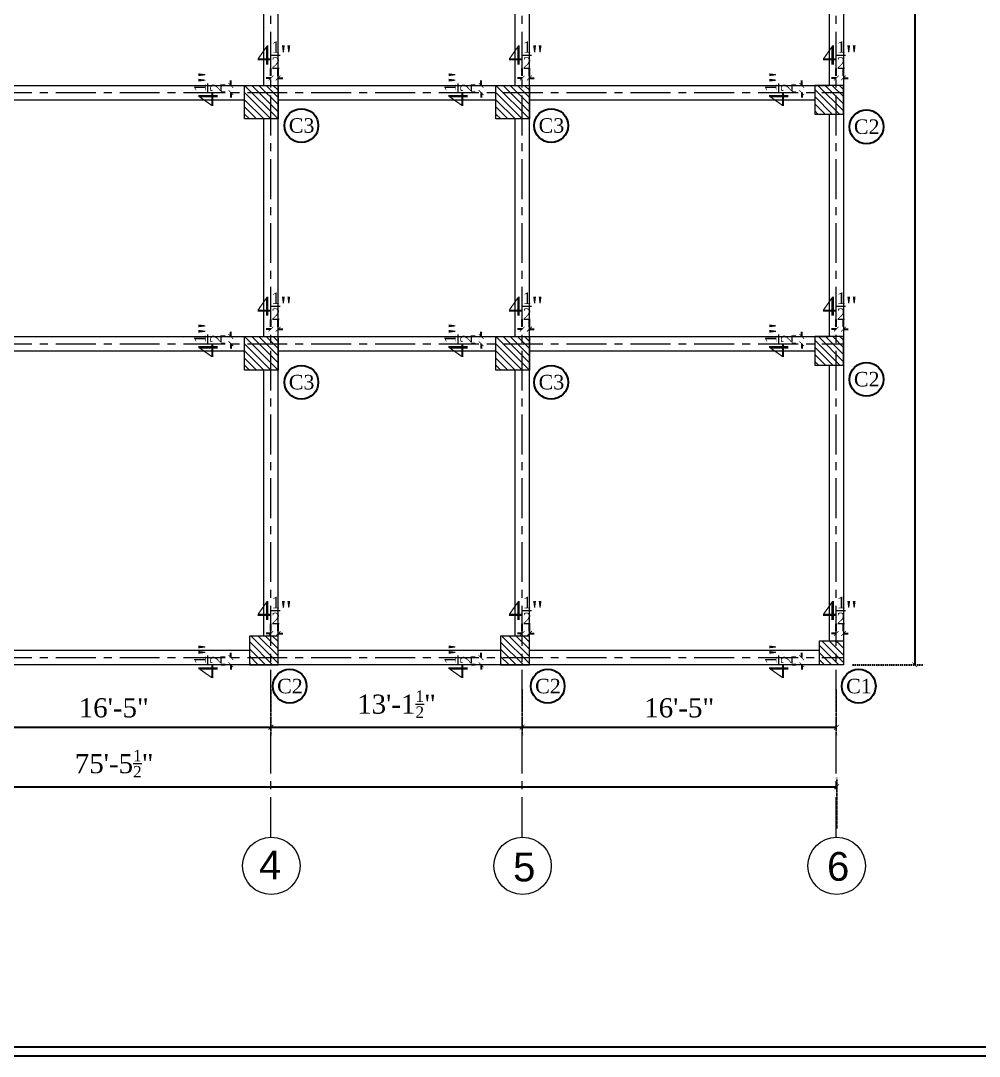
# Model space of a CAD drawing. Header units: feet. Extents: x 36263 to 96584, y 7663 to 35885.
# Drawn here: x 42525 to 43126, y 16783 to 17432 of the extents above; entities that cross this region are included whole.
import ezdxf

# ---------------------------------------------------------------- set-up
doc = ezdxf.new("R2010")
doc.units = ezdxf.units.FT
doc.linetypes.add('CENTER', pattern=[2, 1.25, -0.25, 0.25, -0.25])
doc.linetypes.add('DOT2', pattern=[0.125, 0, -0.125])
for name, color, linetype in [('0_TEXT', 1, 'Continuous'), ('DIM', 1, 'Continuous'), ('ST DIM', 11, 'Continuous'), ('ST TEX', 3, 'Continuous')]:
    doc.layers.add(name, color=color, linetype=linetype)
for name, color, linetype, lineweight in [('Column', 1, 'Continuous', 15), ('Hatch', 9, 'Continuous', 9), ('ST GRIDS', 6, 'CENTER', 9), ('Wall', 3, 'Continuous', 13)]:
    doc.layers.add(name, color=color, linetype=linetype, lineweight=lineweight)
doc.styles.add('RomanS', font='times.ttf')
doc.styles.get("Standard").update_dxf_attribs({"font": 'arial.ttf'})
doc.dimstyles.new('1-1', dxfattribs={"dimtxt": 9, "dimasz": 5, "dimexe": 6, "dimexo": 6, "dimgap": 3, "dimtad": 1, "dimdec": 1, "dimzin": 0, "dimdsep": 46, "dimlunit": 4, "dimtxsty": 'RomanS', "dimblk": 'ARCHTICK', "dimcen": 0.09, "dimclrd": 256, "dimclre": 256, "dimclrt": 3, "dimadec": 0, "dimazin": 0, "dimtfac": 0.6, "dimtdec": 1, "dimtix": 1, "dimtofl": 0, "dimtmove": 1, "dimatfit": 0, "dimfxl": 1, "dimtolj": 1, "dimtzin": 0, "dimarcsym": 0})
pattern_1 = [(315, (2300.4924, 9), (2.24506403, 2.24506403), [])]

# ---------------------------------------------------------------- blocks, each defined once
blk = doc.blocks.new('_ArchTick')
at = {"color": 0, "const_width": 0.15}
blk.add_lwpolyline([(-0.5, -0.5), (0.5, 0.5)], dxfattribs=at)
blk = doc.blocks.new('*D130')
at = {"layer": 'Defpoints', "color": 0, "ltscale": 10, "transparency": 16777216}
for p in [(42485.02, 17018.71), (42681.94, 17018.71), (42681.94, 16989.15)]:
    blk.add_point(p, dxfattribs=at)
at = {"layer": 'ST DIM', "linetype": 'DOT2', "lineweight": -2, "ltscale": 10, "transparency": 16777216}
for p, q in [((42485.02, 17012.71), (42485.02, 16983.15)), ((42681.94, 17012.71), (42681.94, 16983.15))]:
    blk.add_line(p, q, dxfattribs=at)
at = {"layer": 'ST DIM', "lineweight": -2, "ltscale": 10, "transparency": 16777216}
blk.add_line((42485.02, 16989.15), (42681.94, 16989.15), dxfattribs=at)
at = {"layer": 'ST DIM', "lineweight": -2, "ltscale": 10, "transparency": 16777216, "xscale": 3, "yscale": 3, "zscale": 3, "rotation": 180}
blk.add_blockref('_ArchTick', (42485.02, 16989.15), dxfattribs=at)
at = {"layer": 'ST DIM', "lineweight": -2, "ltscale": 10, "transparency": 16777216, "xscale": 3, "yscale": 3, "zscale": 3}
blk.add_blockref('_ArchTick', (42681.94, 16989.15), dxfattribs=at)
at = {"layer": 'ST DIM', "color": 3, "lineweight": 13, "ltscale": 10, "transparency": 16777216, "insert": (42583.48, 17001.26), "char_height": 12, "attachment_point": 5, "style": 'RomanS'}
blk.add_mtext('\\A1;16\'-5"', dxfattribs=at)
blk = doc.blocks.new('*D131')
at = {"layer": 'Defpoints', "color": 0, "ltscale": 10, "transparency": 16777216}
for p in [(42681.94, 17018.71), (42839.38, 17018.71), (42839.38, 16989.15)]:
    blk.add_point(p, dxfattribs=at)
at = {"layer": 'ST DIM', "linetype": 'DOT2', "lineweight": -2, "ltscale": 10, "transparency": 16777216}
for p, q in [((42681.94, 17012.71), (42681.94, 16983.15)), ((42839.38, 17012.71), (42839.38, 16983.15))]:
    blk.add_line(p, q, dxfattribs=at)
at = {"layer": 'ST DIM', "lineweight": -2, "ltscale": 10, "transparency": 16777216}
blk.add_line((42681.94, 16989.15), (42839.38, 16989.15), dxfattribs=at)
at = {"layer": 'ST DIM', "lineweight": -2, "ltscale": 10, "transparency": 16777216, "xscale": 3, "yscale": 3, "zscale": 3, "rotation": 180}
blk.add_blockref('_ArchTick', (42681.94, 16989.15), dxfattribs=at)
at = {"layer": 'ST DIM', "lineweight": -2, "ltscale": 10, "transparency": 16777216, "xscale": 3, "yscale": 3, "zscale": 3}
blk.add_blockref('_ArchTick', (42839.38, 16989.15), dxfattribs=at)
at = {"layer": 'ST DIM', "color": 3, "lineweight": 13, "ltscale": 10, "transparency": 16777216, "insert": (42760.66, 17003.64), "char_height": 12, "attachment_point": 5, "style": 'RomanS'}
blk.add_mtext('\\A1;13\'-1{\\H0.6x;\\S1/2;}"', dxfattribs=at)
blk = doc.blocks.new('*D132')
at = {"layer": 'Defpoints', "color": 0, "ltscale": 10, "transparency": 16777216}
for p in [(42839.38, 17018.71), (43036.18, 17018.71), (43036.18, 16989.15)]:
    blk.add_point(p, dxfattribs=at)
at = {"layer": 'ST DIM', "linetype": 'DOT2', "lineweight": -2, "ltscale": 10, "transparency": 16777216}
for p, q in [((42839.38, 17012.71), (42839.38, 16983.15)), ((43036.18, 17012.71), (43036.18, 16983.15))]:
    blk.add_line(p, q, dxfattribs=at)
at = {"layer": 'ST DIM', "lineweight": -2, "ltscale": 10, "transparency": 16777216}
blk.add_line((42839.38, 16989.15), (43036.18, 16989.15), dxfattribs=at)
at = {"layer": 'ST DIM', "lineweight": -2, "ltscale": 10, "transparency": 16777216, "xscale": 3, "yscale": 3, "zscale": 3, "rotation": 180}
blk.add_blockref('_ArchTick', (42839.38, 16989.15), dxfattribs=at)
at = {"layer": 'ST DIM', "lineweight": -2, "ltscale": 10, "transparency": 16777216, "xscale": 3, "yscale": 3, "zscale": 3}
blk.add_blockref('_ArchTick', (43036.18, 16989.15), dxfattribs=at)
at = {"layer": 'ST DIM', "color": 3, "lineweight": 13, "ltscale": 10, "transparency": 16777216, "insert": (42937.78, 17001.26), "char_height": 12, "attachment_point": 5, "style": 'RomanS'}
blk.add_mtext('\\A1;16\'-5"', dxfattribs=at)
blk = doc.blocks.new('*D140')
at = {"layer": 'Defpoints', "color": 0, "ltscale": 10, "transparency": 16777216}
for p in [(43040.68, 17942.71), (43040.68, 17028.31), (43085.32, 17028.31)]:
    blk.add_point(p, dxfattribs=at)
at = {"layer": 'ST DIM', "linetype": 'DOT2', "lineweight": -2, "ltscale": 10, "transparency": 16777216}
for p, q in [((43046.68, 17942.71), (43091.32, 17942.71)), ((43046.68, 17028.31), (43091.32, 17028.31))]:
    blk.add_line(p, q, dxfattribs=at)
at = {"layer": 'ST DIM', "lineweight": -2, "ltscale": 10, "transparency": 16777216}
blk.add_line((43085.32, 17942.71), (43085.32, 17028.31), dxfattribs=at)
at = {"layer": 'ST DIM', "lineweight": -2, "ltscale": 10, "transparency": 16777216, "xscale": 3, "yscale": 3, "zscale": 3}
for p, rotation in [((43085.32, 17942.71), 90), ((43085.32, 17028.31), 270)]:
    blk.add_blockref('_ArchTick', p, dxfattribs=dict(at, rotation=rotation))
at = {"layer": 'ST DIM', "color": 3, "lineweight": 13, "ltscale": 10, "transparency": 16777216, "insert": (43070.82, 17485.51), "char_height": 12, "attachment_point": 5, "rotation": 90, "style": 'RomanS'}
blk.add_mtext('\\A1;76\'-2{\\H0.6x;\\S1/2;}"', dxfattribs=at)
blk = doc.blocks.new('*D138')
at = {"layer": 'Defpoints', "color": 0, "ltscale": 10, "transparency": 16777216}
for p in [(43036.42, 16951.83), (42131.02, 16920.25), (43036.42, 16920.25)]:
    blk.add_point(p, dxfattribs=at)
at = {"layer": 'ST DIM', "linetype": 'DOT2', "lineweight": -2, "ltscale": 10, "transparency": 16777216}
for p, q in [((42131.02, 16926.25), (42131.02, 16957.83)), ((43036.42, 16926.25), (43036.42, 16957.83))]:
    blk.add_line(p, q, dxfattribs=at)
at = {"layer": 'ST DIM', "lineweight": -2, "ltscale": 10, "transparency": 16777216}
blk.add_line((42131.02, 16951.83), (43036.42, 16951.83), dxfattribs=at)
at = {"layer": 'ST DIM', "lineweight": -2, "ltscale": 10, "transparency": 16777216, "xscale": 3, "yscale": 3, "zscale": 3, "rotation": 180}
blk.add_blockref('_ArchTick', (42131.02, 16951.83), dxfattribs=at)
at = {"layer": 'ST DIM', "lineweight": -2, "ltscale": 10, "transparency": 16777216, "xscale": 3, "yscale": 3, "zscale": 3}
blk.add_blockref('_ArchTick', (43036.42, 16951.83), dxfattribs=at)
at = {"layer": 'ST DIM', "color": 3, "lineweight": 13, "ltscale": 10, "transparency": 16777216, "insert": (42583.72, 16966.34), "char_height": 12, "attachment_point": 5, "style": 'RomanS'}
blk.add_mtext('\\A1;75\'-5{\\H0.6x;\\S1/2;}"', dxfattribs=at)
blk = doc.blocks.new('*D157')
at = {"layer": 'Defpoints', "color": 0, "ltscale": 10, "transparency": 16777216}
for p in [(42686.44, 17396.2), (42681.94, 17391.55), (42686.44, 17391.55)]:
    blk.add_point(p, dxfattribs=at)
at = {"layer": 'ST DIM', "lineweight": -2, "ltscale": 10, "transparency": 16777216}
for p, q in [((42681.94, 17397.55), (42681.94, 17402.2)), ((42686.44, 17397.55), (42686.44, 17402.2)), ((42681.94, 17396.2), (42678.94, 17396.2)), ((42686.44, 17396.2), (42689.44, 17396.2))]:
    blk.add_line(p, q, dxfattribs=at)
at = {"layer": 'ST DIM', "lineweight": -2, "ltscale": 10, "transparency": 16777216, "xscale": 3, "yscale": 3, "zscale": 3}
blk.add_blockref('_ArchTick', (42681.94, 17396.2), dxfattribs=at)
at = {"layer": 'ST DIM', "lineweight": -2, "ltscale": 10, "transparency": 16777216, "xscale": 3, "yscale": 3, "zscale": 3, "rotation": 180}
blk.add_blockref('_ArchTick', (42686.44, 17396.2), dxfattribs=at)
at = {"layer": 'ST DIM', "color": 3, "lineweight": 13, "ltscale": 10, "transparency": 16777216, "insert": (42684.19, 17410.58), "char_height": 12, "attachment_point": 5, "style": 'RomanS'}
blk.add_mtext('\\A1;4{\\H0.6x;\\S1/2;}"', dxfattribs=at)
blk = doc.blocks.new('*D158')
at = {"layer": 'Defpoints', "color": 0, "ltscale": 10, "transparency": 16777216}
for p in [(42843.88, 17396.2), (42839.38, 17391.55), (42843.88, 17391.55)]:
    blk.add_point(p, dxfattribs=at)
at = {"layer": 'ST DIM', "lineweight": -2, "ltscale": 10, "transparency": 16777216}
for p, q in [((42839.38, 17397.55), (42839.38, 17402.2)), ((42843.88, 17397.55), (42843.88, 17402.2)), ((42839.38, 17396.2), (42836.38, 17396.2)), ((42843.88, 17396.2), (42846.88, 17396.2))]:
    blk.add_line(p, q, dxfattribs=at)
at = {"layer": 'ST DIM', "lineweight": -2, "ltscale": 10, "transparency": 16777216, "xscale": 3, "yscale": 3, "zscale": 3}
blk.add_blockref('_ArchTick', (42839.38, 17396.2), dxfattribs=at)
at = {"layer": 'ST DIM', "lineweight": -2, "ltscale": 10, "transparency": 16777216, "xscale": 3, "yscale": 3, "zscale": 3, "rotation": 180}
blk.add_blockref('_ArchTick', (42843.88, 17396.2), dxfattribs=at)
at = {"layer": 'ST DIM', "color": 3, "lineweight": 13, "ltscale": 10, "transparency": 16777216, "insert": (42841.63, 17410.58), "char_height": 12, "attachment_point": 5, "style": 'RomanS'}
blk.add_mtext('\\A1;4{\\H0.6x;\\S1/2;}"', dxfattribs=at)
blk = doc.blocks.new('*D159')
at = {"layer": 'Defpoints', "color": 0, "ltscale": 10, "transparency": 16777216}
for p in [(43040.68, 17396.2), (43036.18, 17391.55), (43040.68, 17391.55)]:
    blk.add_point(p, dxfattribs=at)
at = {"layer": 'ST DIM', "lineweight": -2, "ltscale": 10, "transparency": 16777216}
for p, q in [((43036.18, 17397.55), (43036.18, 17402.2)), ((43040.68, 17397.55), (43040.68, 17402.2)), ((43036.18, 17396.2), (43033.18, 17396.2)), ((43040.68, 17396.2), (43043.68, 17396.2))]:
    blk.add_line(p, q, dxfattribs=at)
at = {"layer": 'ST DIM', "lineweight": -2, "ltscale": 10, "transparency": 16777216, "xscale": 3, "yscale": 3, "zscale": 3}
blk.add_blockref('_ArchTick', (43036.18, 17396.2), dxfattribs=at)
at = {"layer": 'ST DIM', "lineweight": -2, "ltscale": 10, "transparency": 16777216, "xscale": 3, "yscale": 3, "zscale": 3, "rotation": 180}
blk.add_blockref('_ArchTick', (43040.68, 17396.2), dxfattribs=at)
at = {"layer": 'ST DIM', "color": 3, "lineweight": 13, "ltscale": 10, "transparency": 16777216, "insert": (43038.43, 17410.58), "char_height": 12, "attachment_point": 5, "style": 'RomanS'}
blk.add_mtext('\\A1;4{\\H0.6x;\\S1/2;}"', dxfattribs=at)
blk = doc.blocks.new('*D162')
at = {"layer": 'Defpoints', "color": 0, "ltscale": 10, "transparency": 16777216}
for p in [(42659.23, 17391.55), (42656.86, 17387.05), (42659.23, 17387.05)]:
    blk.add_point(p, dxfattribs=at)
at = {"layer": 'ST DIM', "lineweight": -2, "ltscale": 10, "transparency": 16777216}
for p, q in [((42656.86, 17391.55), (42656.86, 17394.55)), ((42653.23, 17391.55), (42650.86, 17391.55)), ((42653.23, 17387.05), (42650.86, 17387.05)), ((42656.86, 17387.05), (42656.86, 17384.05))]:
    blk.add_line(p, q, dxfattribs=at)
at = {"layer": 'ST DIM', "lineweight": -2, "ltscale": 10, "transparency": 16777216, "xscale": 3, "yscale": 3, "zscale": 3}
for p, rotation in [((42656.86, 17391.55), 270), ((42656.86, 17387.05), 90)]:
    blk.add_blockref('_ArchTick', p, dxfattribs=dict(at, rotation=rotation))
at = {"layer": 'ST DIM', "color": 3, "lineweight": 13, "ltscale": 10, "transparency": 16777216, "insert": (42642.48, 17389.3), "char_height": 12, "attachment_point": 5, "rotation": 90, "style": 'RomanS'}
blk.add_mtext('\\A1;4{\\H0.6x;\\S1/2;}"', dxfattribs=at)
blk = doc.blocks.new('*D163')
at = {"layer": 'Defpoints', "color": 0, "ltscale": 10, "transparency": 16777216}
for p in [(42816, 17391.55), (42813.63, 17387.05), (42816, 17387.05)]:
    blk.add_point(p, dxfattribs=at)
at = {"layer": 'ST DIM', "lineweight": -2, "ltscale": 10, "transparency": 16777216}
for p, q in [((42813.63, 17391.55), (42813.63, 17394.55)), ((42810, 17391.55), (42807.63, 17391.55)), ((42810, 17387.05), (42807.63, 17387.05)), ((42813.63, 17387.05), (42813.63, 17384.05))]:
    blk.add_line(p, q, dxfattribs=at)
at = {"layer": 'ST DIM', "lineweight": -2, "ltscale": 10, "transparency": 16777216, "xscale": 3, "yscale": 3, "zscale": 3}
for p, rotation in [((42813.63, 17391.55), 270), ((42813.63, 17387.05), 90)]:
    blk.add_blockref('_ArchTick', p, dxfattribs=dict(at, rotation=rotation))
at = {"layer": 'ST DIM', "color": 3, "lineweight": 13, "ltscale": 10, "transparency": 16777216, "insert": (42799.24, 17389.3), "char_height": 12, "attachment_point": 5, "rotation": 90, "style": 'RomanS'}
blk.add_mtext('\\A1;4{\\H0.6x;\\S1/2;}"', dxfattribs=at)
blk = doc.blocks.new('*D164')
at = {"layer": 'Defpoints', "color": 0, "ltscale": 10, "transparency": 16777216}
for p in [(43016.89, 17391.55), (43014.53, 17387.05), (43016.89, 17387.05)]:
    blk.add_point(p, dxfattribs=at)
at = {"layer": 'ST DIM', "lineweight": -2, "ltscale": 10, "transparency": 16777216}
for p, q in [((43014.53, 17391.55), (43014.53, 17394.55)), ((43010.89, 17391.55), (43008.53, 17391.55)), ((43010.89, 17387.05), (43008.53, 17387.05)), ((43014.53, 17387.05), (43014.53, 17384.05))]:
    blk.add_line(p, q, dxfattribs=at)
at = {"layer": 'ST DIM', "lineweight": -2, "ltscale": 10, "transparency": 16777216, "xscale": 3, "yscale": 3, "zscale": 3}
for p, rotation in [((43014.53, 17391.55), 270), ((43014.53, 17387.05), 90)]:
    blk.add_blockref('_ArchTick', p, dxfattribs=dict(at, rotation=rotation))
at = {"layer": 'ST DIM', "color": 3, "lineweight": 13, "ltscale": 10, "transparency": 16777216, "insert": (43000.14, 17389.3), "char_height": 12, "attachment_point": 5, "rotation": 90, "style": 'RomanS'}
blk.add_mtext('\\A1;4{\\H0.6x;\\S1/2;}"', dxfattribs=at)
blk = doc.blocks.new('*D192')
at = {"layer": 'Defpoints', "color": 0, "ltscale": 10, "transparency": 16777216}
for p in [(42686.44, 17238.76), (42681.94, 17234.11), (42686.44, 17234.11)]:
    blk.add_point(p, dxfattribs=at)
at = {"layer": 'ST DIM', "lineweight": -2, "ltscale": 10, "transparency": 16777216}
for p, q in [((42681.94, 17240.11), (42681.94, 17244.76)), ((42686.44, 17240.11), (42686.44, 17244.76)), ((42681.94, 17238.76), (42678.94, 17238.76)), ((42686.44, 17238.76), (42689.44, 17238.76))]:
    blk.add_line(p, q, dxfattribs=at)
at = {"layer": 'ST DIM', "lineweight": -2, "ltscale": 10, "transparency": 16777216, "xscale": 3, "yscale": 3, "zscale": 3}
blk.add_blockref('_ArchTick', (42681.94, 17238.76), dxfattribs=at)
at = {"layer": 'ST DIM', "lineweight": -2, "ltscale": 10, "transparency": 16777216, "xscale": 3, "yscale": 3, "zscale": 3, "rotation": 180}
blk.add_blockref('_ArchTick', (42686.44, 17238.76), dxfattribs=at)
at = {"layer": 'ST DIM', "color": 3, "lineweight": 13, "ltscale": 10, "transparency": 16777216, "insert": (42684.19, 17253.14), "char_height": 12, "attachment_point": 5, "style": 'RomanS'}
blk.add_mtext('\\A1;4{\\H0.6x;\\S1/2;}"', dxfattribs=at)
blk = doc.blocks.new('*D193')
at = {"layer": 'Defpoints', "color": 0, "ltscale": 10, "transparency": 16777216}
for p in [(42843.88, 17238.76), (42839.38, 17234.11), (42843.88, 17234.11)]:
    blk.add_point(p, dxfattribs=at)
at = {"layer": 'ST DIM', "lineweight": -2, "ltscale": 10, "transparency": 16777216}
for p, q in [((42839.38, 17240.11), (42839.38, 17244.76)), ((42843.88, 17240.11), (42843.88, 17244.76)), ((42839.38, 17238.76), (42836.38, 17238.76)), ((42843.88, 17238.76), (42846.88, 17238.76))]:
    blk.add_line(p, q, dxfattribs=at)
at = {"layer": 'ST DIM', "lineweight": -2, "ltscale": 10, "transparency": 16777216, "xscale": 3, "yscale": 3, "zscale": 3}
blk.add_blockref('_ArchTick', (42839.38, 17238.76), dxfattribs=at)
at = {"layer": 'ST DIM', "lineweight": -2, "ltscale": 10, "transparency": 16777216, "xscale": 3, "yscale": 3, "zscale": 3, "rotation": 180}
blk.add_blockref('_ArchTick', (42843.88, 17238.76), dxfattribs=at)
at = {"layer": 'ST DIM', "color": 3, "lineweight": 13, "ltscale": 10, "transparency": 16777216, "insert": (42841.63, 17253.14), "char_height": 12, "attachment_point": 5, "style": 'RomanS'}
blk.add_mtext('\\A1;4{\\H0.6x;\\S1/2;}"', dxfattribs=at)
blk = doc.blocks.new('*D194')
at = {"layer": 'Defpoints', "color": 0, "ltscale": 10, "transparency": 16777216}
for p in [(43040.68, 17238.76), (43036.18, 17234.11), (43040.68, 17234.11)]:
    blk.add_point(p, dxfattribs=at)
at = {"layer": 'ST DIM', "lineweight": -2, "ltscale": 10, "transparency": 16777216}
for p, q in [((43036.18, 17240.11), (43036.18, 17244.76)), ((43040.68, 17240.11), (43040.68, 17244.76)), ((43036.18, 17238.76), (43033.18, 17238.76)), ((43040.68, 17238.76), (43043.68, 17238.76))]:
    blk.add_line(p, q, dxfattribs=at)
at = {"layer": 'ST DIM', "lineweight": -2, "ltscale": 10, "transparency": 16777216, "xscale": 3, "yscale": 3, "zscale": 3}
blk.add_blockref('_ArchTick', (43036.18, 17238.76), dxfattribs=at)
at = {"layer": 'ST DIM', "lineweight": -2, "ltscale": 10, "transparency": 16777216, "xscale": 3, "yscale": 3, "zscale": 3, "rotation": 180}
blk.add_blockref('_ArchTick', (43040.68, 17238.76), dxfattribs=at)
at = {"layer": 'ST DIM', "color": 3, "lineweight": 13, "ltscale": 10, "transparency": 16777216, "insert": (43038.43, 17253.14), "char_height": 12, "attachment_point": 5, "style": 'RomanS'}
blk.add_mtext('\\A1;4{\\H0.6x;\\S1/2;}"', dxfattribs=at)
blk = doc.blocks.new('*D196')
at = {"layer": 'Defpoints', "color": 0, "ltscale": 10, "transparency": 16777216}
for p in [(42659.23, 17234.11), (42656.86, 17229.61), (42659.23, 17229.61)]:
    blk.add_point(p, dxfattribs=at)
at = {"layer": 'ST DIM', "lineweight": -2, "ltscale": 10, "transparency": 16777216}
for p, q in [((42653.23, 17234.11), (42650.86, 17234.11)), ((42656.86, 17234.11), (42656.86, 17237.11)), ((42653.23, 17229.61), (42650.86, 17229.61)), ((42656.86, 17229.61), (42656.86, 17226.61))]:
    blk.add_line(p, q, dxfattribs=at)
at = {"layer": 'ST DIM', "lineweight": -2, "ltscale": 10, "transparency": 16777216, "xscale": 3, "yscale": 3, "zscale": 3}
for p, rotation in [((42656.86, 17234.11), 270), ((42656.86, 17229.61), 90)]:
    blk.add_blockref('_ArchTick', p, dxfattribs=dict(at, rotation=rotation))
at = {"layer": 'ST DIM', "color": 3, "lineweight": 13, "ltscale": 10, "transparency": 16777216, "insert": (42642.48, 17231.86), "char_height": 12, "attachment_point": 5, "rotation": 90, "style": 'RomanS'}
blk.add_mtext('\\A1;4{\\H0.6x;\\S1/2;}"', dxfattribs=at)
blk = doc.blocks.new('*D197')
at = {"layer": 'Defpoints', "color": 0, "ltscale": 10, "transparency": 16777216}
for p in [(42816, 17234.11), (42813.63, 17229.61), (42816, 17229.61)]:
    blk.add_point(p, dxfattribs=at)
at = {"layer": 'ST DIM', "lineweight": -2, "ltscale": 10, "transparency": 16777216}
for p, q in [((42810, 17234.11), (42807.63, 17234.11)), ((42813.63, 17234.11), (42813.63, 17237.11)), ((42810, 17229.61), (42807.63, 17229.61)), ((42813.63, 17229.61), (42813.63, 17226.61))]:
    blk.add_line(p, q, dxfattribs=at)
at = {"layer": 'ST DIM', "lineweight": -2, "ltscale": 10, "transparency": 16777216, "xscale": 3, "yscale": 3, "zscale": 3}
for p, rotation in [((42813.63, 17234.11), 270), ((42813.63, 17229.61), 90)]:
    blk.add_blockref('_ArchTick', p, dxfattribs=dict(at, rotation=rotation))
at = {"layer": 'ST DIM', "color": 3, "lineweight": 13, "ltscale": 10, "transparency": 16777216, "insert": (42799.24, 17231.86), "char_height": 12, "attachment_point": 5, "rotation": 90, "style": 'RomanS'}
blk.add_mtext('\\A1;4{\\H0.6x;\\S1/2;}"', dxfattribs=at)
blk = doc.blocks.new('*D198')
at = {"layer": 'Defpoints', "color": 0, "ltscale": 10, "transparency": 16777216}
for p in [(43016.89, 17234.11), (43014.53, 17229.61), (43016.89, 17229.61)]:
    blk.add_point(p, dxfattribs=at)
at = {"layer": 'ST DIM', "lineweight": -2, "ltscale": 10, "transparency": 16777216}
for p, q in [((43010.89, 17234.11), (43008.53, 17234.11)), ((43014.53, 17234.11), (43014.53, 17237.11)), ((43010.89, 17229.61), (43008.53, 17229.61)), ((43014.53, 17229.61), (43014.53, 17226.61))]:
    blk.add_line(p, q, dxfattribs=at)
at = {"layer": 'ST DIM', "lineweight": -2, "ltscale": 10, "transparency": 16777216, "xscale": 3, "yscale": 3, "zscale": 3}
for p, rotation in [((43014.53, 17234.11), 270), ((43014.53, 17229.61), 90)]:
    blk.add_blockref('_ArchTick', p, dxfattribs=dict(at, rotation=rotation))
at = {"layer": 'ST DIM', "color": 3, "lineweight": 13, "ltscale": 10, "transparency": 16777216, "insert": (43000.14, 17231.86), "char_height": 12, "attachment_point": 5, "rotation": 90, "style": 'RomanS'}
blk.add_mtext('\\A1;4{\\H0.6x;\\S1/2;}"', dxfattribs=at)
blk = doc.blocks.new('*D202')
at = {"layer": 'Defpoints', "color": 0, "ltscale": 10, "transparency": 16777216}
for p in [(42681.94, 17043.31), (42686.44, 17047.96), (42686.44, 17043.31)]:
    blk.add_point(p, dxfattribs=at)
at = {"layer": 'ST DIM', "lineweight": -2, "ltscale": 10, "transparency": 16777216}
for p, q in [((42681.94, 17049.31), (42681.94, 17053.96)), ((42686.44, 17049.31), (42686.44, 17053.96)), ((42681.94, 17047.96), (42678.94, 17047.96)), ((42686.44, 17047.96), (42689.44, 17047.96))]:
    blk.add_line(p, q, dxfattribs=at)
at = {"layer": 'ST DIM', "lineweight": -2, "ltscale": 10, "transparency": 16777216, "xscale": 3, "yscale": 3, "zscale": 3}
blk.add_blockref('_ArchTick', (42681.94, 17047.96), dxfattribs=at)
at = {"layer": 'ST DIM', "lineweight": -2, "ltscale": 10, "transparency": 16777216, "xscale": 3, "yscale": 3, "zscale": 3, "rotation": 180}
blk.add_blockref('_ArchTick', (42686.44, 17047.96), dxfattribs=at)
at = {"layer": 'ST DIM', "color": 3, "lineweight": 13, "ltscale": 10, "transparency": 16777216, "insert": (42684.19, 17062.34), "char_height": 12, "attachment_point": 5, "style": 'RomanS'}
blk.add_mtext('\\A1;4{\\H0.6x;\\S1/2;}"', dxfattribs=at)
blk = doc.blocks.new('*D203')
at = {"layer": 'Defpoints', "color": 0, "ltscale": 10, "transparency": 16777216}
for p in [(42839.38, 17043.31), (42843.88, 17047.96), (42843.88, 17043.31)]:
    blk.add_point(p, dxfattribs=at)
at = {"layer": 'ST DIM', "lineweight": -2, "ltscale": 10, "transparency": 16777216}
for p, q in [((42839.38, 17049.31), (42839.38, 17053.96)), ((42843.88, 17049.31), (42843.88, 17053.96)), ((42839.38, 17047.96), (42836.38, 17047.96)), ((42843.88, 17047.96), (42846.88, 17047.96))]:
    blk.add_line(p, q, dxfattribs=at)
at = {"layer": 'ST DIM', "lineweight": -2, "ltscale": 10, "transparency": 16777216, "xscale": 3, "yscale": 3, "zscale": 3}
blk.add_blockref('_ArchTick', (42839.38, 17047.96), dxfattribs=at)
at = {"layer": 'ST DIM', "lineweight": -2, "ltscale": 10, "transparency": 16777216, "xscale": 3, "yscale": 3, "zscale": 3, "rotation": 180}
blk.add_blockref('_ArchTick', (42843.88, 17047.96), dxfattribs=at)
at = {"layer": 'ST DIM', "color": 3, "lineweight": 13, "ltscale": 10, "transparency": 16777216, "insert": (42841.63, 17062.34), "char_height": 12, "attachment_point": 5, "style": 'RomanS'}
blk.add_mtext('\\A1;4{\\H0.6x;\\S1/2;}"', dxfattribs=at)
blk = doc.blocks.new('*D204')
at = {"layer": 'Defpoints', "color": 0, "ltscale": 10, "transparency": 16777216}
for p in [(43036.18, 17043.31), (43040.68, 17047.96), (43040.68, 17043.31)]:
    blk.add_point(p, dxfattribs=at)
at = {"layer": 'ST DIM', "lineweight": -2, "ltscale": 10, "transparency": 16777216}
for p, q in [((43036.18, 17049.31), (43036.18, 17053.96)), ((43040.68, 17049.31), (43040.68, 17053.96)), ((43036.18, 17047.96), (43033.18, 17047.96)), ((43040.68, 17047.96), (43043.68, 17047.96))]:
    blk.add_line(p, q, dxfattribs=at)
at = {"layer": 'ST DIM', "lineweight": -2, "ltscale": 10, "transparency": 16777216, "xscale": 3, "yscale": 3, "zscale": 3}
blk.add_blockref('_ArchTick', (43036.18, 17047.96), dxfattribs=at)
at = {"layer": 'ST DIM', "lineweight": -2, "ltscale": 10, "transparency": 16777216, "xscale": 3, "yscale": 3, "zscale": 3, "rotation": 180}
blk.add_blockref('_ArchTick', (43040.68, 17047.96), dxfattribs=at)
at = {"layer": 'ST DIM', "color": 3, "lineweight": 13, "ltscale": 10, "transparency": 16777216, "insert": (43038.43, 17062.34), "char_height": 12, "attachment_point": 5, "style": 'RomanS'}
blk.add_mtext('\\A1;4{\\H0.6x;\\S1/2;}"', dxfattribs=at)
blk = doc.blocks.new('*D206')
at = {"layer": 'Defpoints', "color": 0, "ltscale": 10, "transparency": 16777216}
for p in [(42659.23, 17032.81), (42656.86, 17028.31), (42659.23, 17028.31)]:
    blk.add_point(p, dxfattribs=at)
at = {"layer": 'ST DIM', "lineweight": -2, "ltscale": 10, "transparency": 16777216}
for p, q in [((42653.23, 17032.81), (42650.86, 17032.81)), ((42656.86, 17032.81), (42656.86, 17035.81)), ((42653.23, 17028.31), (42650.86, 17028.31)), ((42656.86, 17028.31), (42656.86, 17025.31))]:
    blk.add_line(p, q, dxfattribs=at)
at = {"layer": 'ST DIM', "lineweight": -2, "ltscale": 10, "transparency": 16777216, "xscale": 3, "yscale": 3, "zscale": 3}
for p, rotation in [((42656.86, 17032.81), 270), ((42656.86, 17028.31), 90)]:
    blk.add_blockref('_ArchTick', p, dxfattribs=dict(at, rotation=rotation))
at = {"layer": 'ST DIM', "color": 3, "lineweight": 13, "ltscale": 10, "transparency": 16777216, "insert": (42642.48, 17030.56), "char_height": 12, "attachment_point": 5, "rotation": 90, "style": 'RomanS'}
blk.add_mtext('\\A1;4{\\H0.6x;\\S1/2;}"', dxfattribs=at)
blk = doc.blocks.new('*D207')
at = {"layer": 'Defpoints', "color": 0, "ltscale": 10, "transparency": 16777216}
for p in [(42816, 17032.81), (42813.63, 17028.31), (42816, 17028.31)]:
    blk.add_point(p, dxfattribs=at)
at = {"layer": 'ST DIM', "lineweight": -2, "ltscale": 10, "transparency": 16777216}
for p, q in [((42810, 17032.81), (42807.63, 17032.81)), ((42813.63, 17032.81), (42813.63, 17035.81)), ((42810, 17028.31), (42807.63, 17028.31)), ((42813.63, 17028.31), (42813.63, 17025.31))]:
    blk.add_line(p, q, dxfattribs=at)
at = {"layer": 'ST DIM', "lineweight": -2, "ltscale": 10, "transparency": 16777216, "xscale": 3, "yscale": 3, "zscale": 3}
for p, rotation in [((42813.63, 17032.81), 270), ((42813.63, 17028.31), 90)]:
    blk.add_blockref('_ArchTick', p, dxfattribs=dict(at, rotation=rotation))
at = {"layer": 'ST DIM', "color": 3, "lineweight": 13, "ltscale": 10, "transparency": 16777216, "insert": (42799.24, 17030.56), "char_height": 12, "attachment_point": 5, "rotation": 90, "style": 'RomanS'}
blk.add_mtext('\\A1;4{\\H0.6x;\\S1/2;}"', dxfattribs=at)
blk = doc.blocks.new('*D208')
at = {"layer": 'Defpoints', "color": 0, "ltscale": 10, "transparency": 16777216}
for p in [(43016.89, 17032.81), (43014.53, 17028.31), (43016.89, 17028.31)]:
    blk.add_point(p, dxfattribs=at)
at = {"layer": 'ST DIM', "lineweight": -2, "ltscale": 10, "transparency": 16777216}
for p, q in [((43010.89, 17032.81), (43008.53, 17032.81)), ((43014.53, 17032.81), (43014.53, 17035.81)), ((43010.89, 17028.31), (43008.53, 17028.31)), ((43014.53, 17028.31), (43014.53, 17025.31))]:
    blk.add_line(p, q, dxfattribs=at)
at = {"layer": 'ST DIM', "lineweight": -2, "ltscale": 10, "transparency": 16777216, "xscale": 3, "yscale": 3, "zscale": 3}
for p, rotation in [((43014.53, 17032.81), 270), ((43014.53, 17028.31), 90)]:
    blk.add_blockref('_ArchTick', p, dxfattribs=dict(at, rotation=rotation))
at = {"layer": 'ST DIM', "color": 3, "lineweight": 13, "ltscale": 10, "transparency": 16777216, "insert": (43000.14, 17030.56), "char_height": 12, "attachment_point": 5, "rotation": 90, "style": 'RomanS'}
blk.add_mtext('\\A1;4{\\H0.6x;\\S1/2;}"', dxfattribs=at)

msp = doc.modelspace()

# ---------------------------------------------------------------- hatches: boundary and pattern name
at = {"layer": 'Hatch', "lineweight": 9, "transparency": 33554505}
h = msp.add_hatch(dxfattribs=at)
h.set_pattern_fill('ANSI31', color=253, angle=-90)
h.set_pattern_definition([(315, (2654.8044, -354.3264), (2.24506403, 2.24506403), [])])
h.paths.add_polyline_path([(42686.44, 17391.53), (42665.44, 17391.53), (42665.44, 17370.53), (42686.44, 17370.53)])
h = msp.add_hatch(dxfattribs=at)
h.set_pattern_fill('ANSI31', color=253, angle=-90)
h.set_pattern_definition([(315, (2812.2444, -354.3264), (2.24506403, 2.24506403), [])])
h.paths.add_polyline_path([(42843.88, 17391.53), (42822.88, 17391.53), (42822.88, 17370.53), (42843.88, 17370.53)])
h = msp.add_hatch(dxfattribs=at)
h.set_pattern_fill('ANSI31', color=253, angle=-90)
h.set_pattern_definition([(315, (2300.4924, 0), (2.24506403, 2.24506403), [])])
h.paths.add_polyline_path([(43022.68, 17391.55), (43022.68, 17373.55), (43040.68, 17373.55), (43040.68, 17391.55)])
h = msp.add_hatch(dxfattribs=at)
h.set_pattern_fill('ANSI31', color=253, angle=-90)
h.set_pattern_definition([(315, (2654.8044, -511.8048), (2.24506403, 2.24506403), [])])
h.paths.add_polyline_path([(42686.44, 17234.06), (42665.44, 17234.06), (42665.44, 17213.06), (42686.44, 17213.06)])
h = msp.add_hatch(dxfattribs=at)
h.set_pattern_fill('ANSI31', color=253, angle=-90)
h.set_pattern_definition([(315, (2812.2444, -511.8048), (2.24506403, 2.24506403), [])])
h.paths.add_polyline_path([(42843.88, 17234.06), (42822.88, 17234.06), (42822.88, 17213.06), (42843.88, 17213.06)])
h = msp.add_hatch(dxfattribs=at)
h.set_pattern_fill('ANSI31', color=253, angle=-90)
h.set_pattern_definition([(315, (2300.4924, -0.0528), (2.24506403, 2.24506403), [])])
h.paths.add_polyline_path([(43022.68, 17234.06), (43022.68, 17216.06), (43040.68, 17216.06), (43040.68, 17234.06)])
h = msp.add_hatch(dxfattribs=at)
h.set_pattern_fill('ANSI31', color=253, angle=-90)
h.set_pattern_definition(pattern_1)
h.paths.add_polyline_path([(42686.44, 17028.31), (42686.44, 17046.31), (42668.44, 17046.31), (42668.44, 17028.31)])
h = msp.add_hatch(dxfattribs=at)
h.set_pattern_fill('ANSI31', color=253, angle=-90)
h.set_pattern_definition(pattern_1)
h.paths.add_polyline_path([(42843.88, 17028.31), (42843.88, 17046.31), (42825.88, 17046.31), (42825.88, 17028.31)])
h = msp.add_hatch(dxfattribs=at)
h.set_pattern_fill('ANSI31', color=253, angle=-90)
h.set_pattern_definition(pattern_1)
h.paths.add_polyline_path([(43025.68, 17043.31), (43025.68, 17028.31), (43040.68, 17028.31), (43040.68, 17043.31)])

# ---------------------------------------------------------------- linework, layer by layer
for points in [[(41915.64, 16782.86), (41915.64, 18066.65), (43726.55, 18066.65), (43726.55, 16782.86)], [(41921.34, 16788.56), (41921.34, 18060.95), (43720.85, 18060.95), (43720.85, 16788.56)]]:
    msp.add_lwpolyline(points, close=True)
for centre in [(42701.04, 17366.34), (42857.58, 17366.34), (43055.12, 17365.61), (42701.04, 17205.43), (42857.58, 17205.43), (43055.12, 17207.28), (42693.72, 17014.89), (42855.38, 17014.89), (43050.24, 17014.89)]:
    msp.add_circle(centre, 10.61)
at = {"layer": 'Column', "lineweight": 18}
for points in [[(42665.44, 17391.53), (42686.44, 17391.53), (42686.44, 17370.53), (42665.44, 17370.53)], [(42822.88, 17391.53), (42843.88, 17391.53), (42843.88, 17370.53), (42822.88, 17370.53)], [(43040.68, 17391.55), (43022.68, 17391.55), (43022.68, 17373.55), (43040.68, 17373.55)], [(42665.44, 17234.06), (42686.44, 17234.06), (42686.44, 17213.06), (42665.44, 17213.06)], [(42822.88, 17234.06), (42843.88, 17234.06), (42843.88, 17213.06), (42822.88, 17213.06)], [(43040.68, 17234.06), (43022.68, 17234.06), (43022.68, 17216.06), (43040.68, 17216.06)], [(42668.44, 17028.31), (42686.44, 17028.31), (42686.44, 17046.31), (42668.44, 17046.31)], [(42825.88, 17028.31), (42843.88, 17028.31), (42843.88, 17046.31), (42825.88, 17046.31)], [(43025.68, 17043.31), (43040.68, 17043.31), (43040.68, 17028.31), (43025.68, 17028.31)]]:
    msp.add_lwpolyline(points, close=True, dxfattribs=at)
at = {"layer": 'DIM', "lineweight": 13}
for centre in [(42682.18, 16902.25), (42839.62, 16902.25), (43036.42, 16902.25)]:
    msp.add_circle(centre, 18, dxfattribs=at)
at = {"layer": 'ST GRIDS', "color": 251, "lineweight": 13, "ltscale": 20}
for p, q in [((42681.94, 16920.25), (42681.94, 17942.71)), ((42839.38, 16920.25), (42839.38, 17942.71)), ((43036.18, 16920.25), (43036.18, 17942.71)), ((42027.22, 17387.05), (43040.68, 17387.05)), ((42027.22, 17229.56), (43040.68, 17229.56)), ((42027.22, 17032.81), (43040.68, 17032.81))]:
    msp.add_line(p, q, dxfattribs=at)
at = {"layer": 'Wall', "lineweight": 15}
for p, q in [((43040.68, 17942.71), (43040.68, 17028.31)), ((42686.44, 17037.31), (42686.44, 17933.71)), ((42843.88, 17037.31), (42843.88, 17933.71)), ((43031.68, 17570.38), (43031.68, 17391.53)), ((42677.44, 17391.53), (42677.44, 17567.38)), ((42834.88, 17391.53), (42834.88, 17567.38)), ((42135.28, 17391.53), (43031.68, 17391.53)), ((42489.52, 17382.53), (42665.44, 17382.53)), ((42686.44, 17382.53), (42822.88, 17382.53)), ((42843.88, 17382.53), (43022.68, 17382.53)), ((42677.44, 17234.06), (42677.44, 17370.53)), ((42834.88, 17234.06), (42834.88, 17370.53)), ((43031.68, 17373.55), (43031.68, 17234.06)), ((42135.28, 17234.06), (43031.68, 17234.06)), ((42489.52, 17225.06), (42665.44, 17225.06)), ((42686.44, 17225.06), (42822.88, 17225.06)), ((42843.88, 17225.06), (43022.68, 17225.06)), ((42677.44, 17046.31), (42677.44, 17213.06)), ((42834.88, 17046.31), (42834.88, 17213.06)), ((43031.68, 17216.06), (43031.68, 17043.31)), ((42668.44, 17037.31), (42489.52, 17037.31)), ((42825.88, 17037.31), (42686.44, 17037.31)), ((43025.68, 17037.31), (42843.88, 17037.31)), ((43040.68, 17028.31), (42126.28, 17028.31))]:
    msp.add_line(p, q, dxfattribs=at)

# ---------------------------------------------------------------- texts
at = {"layer": '0_TEXT', "color": 2, "char_height": 18, "attachment_point": 1}
for s, insert in [('4', (42674.47, 16911.82)), ('5', (42833.65, 16910.51)), ('6', (43030.37, 16910.91))]:
    msp.add_mtext_dynamic_manual_height_columns(s, width=33.971, gutter_width=30, heights=[0], dxfattribs=dict(at, insert=insert))
at = {"layer": 'ST TEX', "color": 3, "lineweight": -3, "transparency": 33554684, "style": 'RomanS'}
for s, p in [('C3', (42693.15, 17361.88)), ('C3', (42849.68, 17361.88)), ('C2', (43047.22, 17361.15)), ('C2', (43047.22, 17202.82)), ('C3', (42693.15, 17200.97)), ('C3', (42849.68, 17200.97)), ('C2', (42685.83, 17010.43)), ('C2', (42847.48, 17010.43)), ('C1', (43042.34, 17010.43))]:
    msp.add_text(s, height=9.1, dxfattribs=at).set_placement(p)

# ---------------------------------------------------------------- dimensions: what is measured, and where the dimension line sits
at = {"layer": 'ST DIM', "lineweight": 13, "ltscale": 10}
for base, p1, p2, picture, middle in [((43085.32, 17028.31), (43040.68, 17942.71), (43040.68, 17028.31), '*D140', (43070.82, 17485.51)), ((42656.86, 17387.05), (42659.23, 17391.55), (42659.23, 17387.05), '*D162', (42642.48, 17389.3)), ((42813.63, 17387.05), (42816, 17391.55), (42816, 17387.05), '*D163', (42799.24, 17389.3)), ((43014.53, 17387.05), (43016.89, 17391.55), (43016.89, 17387.05), '*D164', (43000.14, 17389.3)), ((42656.86, 17229.61), (42659.23, 17234.11), (42659.23, 17229.61), '*D196', (42642.48, 17231.86)), ((42813.63, 17229.61), (42816, 17234.11), (42816, 17229.61), '*D197', (42799.24, 17231.86)), ((43014.53, 17229.61), (43016.89, 17234.11), (43016.89, 17229.61), '*D198', (43000.14, 17231.86)), ((42656.86, 17028.31), (42659.23, 17032.81), (42659.23, 17028.31), '*D206', (42642.48, 17030.56)), ((42813.63, 17028.31), (42816, 17032.81), (42816, 17028.31), '*D207', (42799.24, 17030.56)), ((43014.53, 17028.31), (43016.89, 17032.81), (43016.89, 17028.31), '*D208', (43000.14, 17030.56))]:
    dim = msp.add_linear_dim(base=base, p1=p1, p2=p2, angle=90, dimstyle='1-1', override={"dimtxt": 12, "dimasz": 3, "dimgap": 6, "dimpost": '\\X'}, dxfattribs=at)
    dim.commit()
    dim.dimension.update_dxf_attribs({"geometry": picture, "text_midpoint": middle})
for base, p1, p2, picture, middle in [((42686.44, 17396.2), (42681.94, 17391.55), (42686.44, 17391.55), '*D157', (42684.19, 17410.58)), ((42843.88, 17396.2), (42839.38, 17391.55), (42843.88, 17391.55), '*D158', (42841.63, 17410.58)), ((43040.68, 17396.2), (43036.18, 17391.55), (43040.68, 17391.55), '*D159', (43038.43, 17410.58)), ((42686.44, 17238.76), (42681.94, 17234.11), (42686.44, 17234.11), '*D192', (42684.19, 17253.14)), ((42843.88, 17238.76), (42839.38, 17234.11), (42843.88, 17234.11), '*D193', (42841.63, 17253.14)), ((43040.68, 17238.76), (43036.18, 17234.11), (43040.68, 17234.11), '*D194', (43038.43, 17253.14)), ((42686.44, 17047.96), (42681.94, 17043.31), (42686.44, 17043.31), '*D202', (42684.19, 17062.34)), ((42843.88, 17047.96), (42839.38, 17043.31), (42843.88, 17043.31), '*D203', (42841.63, 17062.34)), ((43040.68, 17047.96), (43036.18, 17043.31), (43040.68, 17043.31), '*D204', (43038.43, 17062.34)), ((42681.94, 16989.15), (42485.02, 17018.71), (42681.94, 17018.71), '*D130', (42583.48, 17001.26)), ((42839.38, 16989.15), (42681.94, 17018.71), (42839.38, 17018.71), '*D131', (42760.66, 17003.64)), ((43036.18, 16989.15), (42839.38, 17018.71), (43036.18, 17018.71), '*D132', (42937.78, 17001.26)), ((43036.42, 16951.83), (42131.02, 16920.25), (43036.42, 16920.25), '*D138', (42583.72, 16966.34))]:
    dim = msp.add_linear_dim(base=base, p1=p1, p2=p2, dimstyle='1-1', override={"dimtxt": 12, "dimasz": 3, "dimgap": 6, "dimpost": '\\X'}, dxfattribs=at)
    dim.commit()
    dim.dimension.update_dxf_attribs({"geometry": picture, "text_midpoint": middle})

doc.saveas('drawing.dxf')
